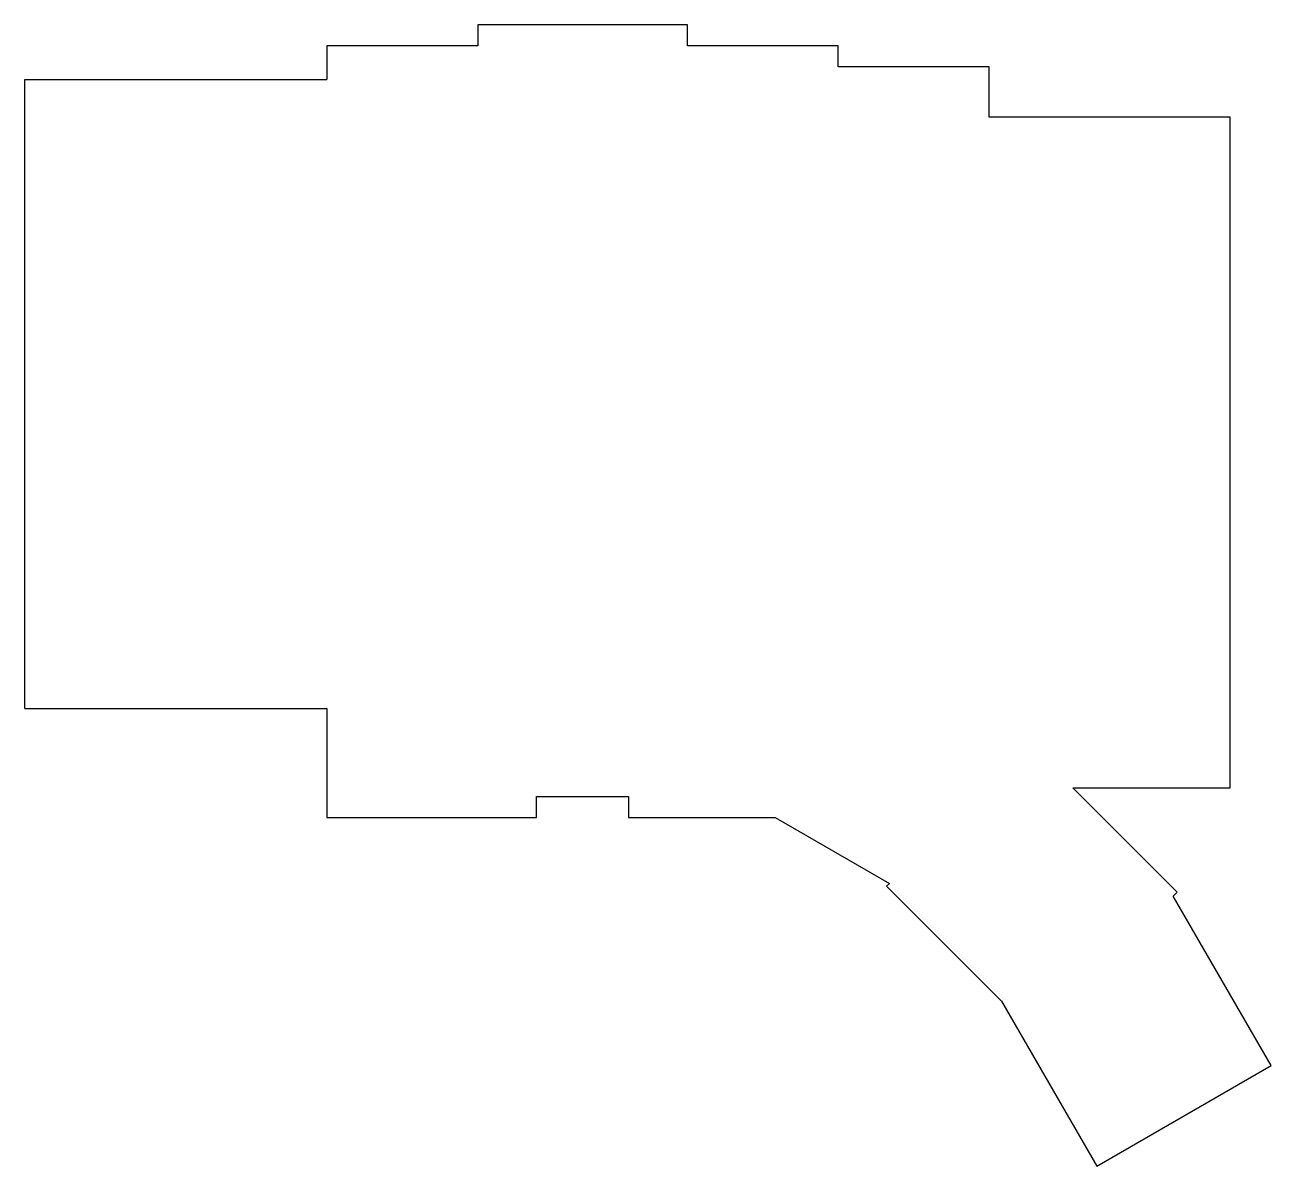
# Model space of a CAD drawing. Header units: millimetres. Extents: x 88 to 236, y -150 to -14.
import ezdxf

# ---------------------------------------------------------------- set-up
doc = ezdxf.new("R2010")
doc.units = ezdxf.units.MM

msp = doc.modelspace()

# ---------------------------------------------------------------- linework, layer by layer
for p, q in [((166.5, -13.5), (141.5, -13.5)), ((141.5, -13.5), (141.5, -16)), ((166.5, -16), (166.5, -13.5)), ((141.5, -16), (123.5, -16)), ((123.5, -16), (123.5, -20)), ((184.5, -16), (166.5, -16)), ((184.5, -18.5), (184.5, -16)), ((202.5, -18.5), (184.5, -18.5)), ((202.5, -24.5), (202.5, -18.5)), ((87.5, -95), (87.5, -20)), ((87.5, -20), (123.5, -20)), ((231.25, -24.5), (202.5, -24.5)), ((231.25, -104.5), (231.25, -24.5)), ((87.5, -95), (123.5, -95)), ((123.5, -95), (123.5, -108)), ((148.5, -108), (148.5, -105.5)), ((148.5, -105.5), (159.5, -105.5)), ((159.5, -105.5), (159.5, -108)), ((224.91, -116.92), (212.49, -104.5)), ((212.49, -104.5), (231.25, -104.5)), ((123.5, -108), (148.5, -108)), ((159.5, -108), (176.99, -108)), ((176.99, -108), (190.62, -115.87)), ((190.62, -115.87), (190.26, -116.22)), ((190.26, -116.22), (203.98, -129.93)), ((224.45, -117.39), (224.91, -116.92)), ((236.11, -137.59), (224.45, -117.39)), ((203.98, -129.93), (215.33, -149.59)), ((215.33, -149.59), (236.11, -137.59))]:
    msp.add_line(p, q)

doc.saveas('drawing.dxf')
